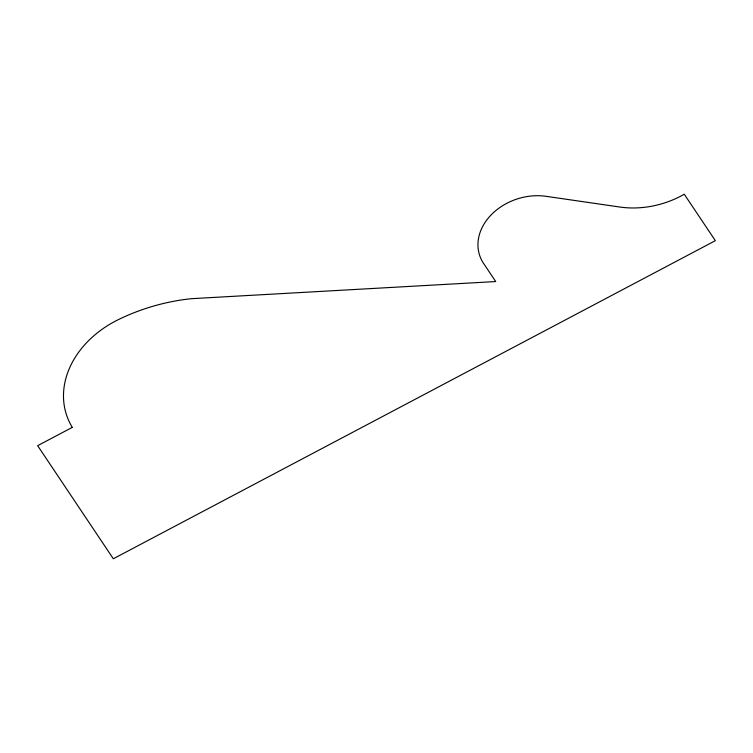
<?xml version="1.0" encoding="UTF-8"?>
<svg xmlns="http://www.w3.org/2000/svg" width="753" height="753" viewBox="0 0 753 753"><rect width="100%" height="100%" fill="white"/><g stroke="black" fill="none" stroke-linecap="round" stroke-linejoin="round"><path stroke-width="1.13" d="M72.279 427.375L37.65 445.672L113.317 558.773L715.35 240.678L684.27 194.227A82.83 65.276 -17.7 0 1 619.728 207.019L546.066 196.317A53.247 41.961 -17.7 0 0 490.664 215.405A53.247 41.961 -17.7 0 0 483.219 262.872L495.719 281.556L191.695 298.668A173.51 136.726 -17.7 0 0 118.974 319.319A96.13 75.752 -17.7 0 0 72.279 427.375"/></g></svg>
